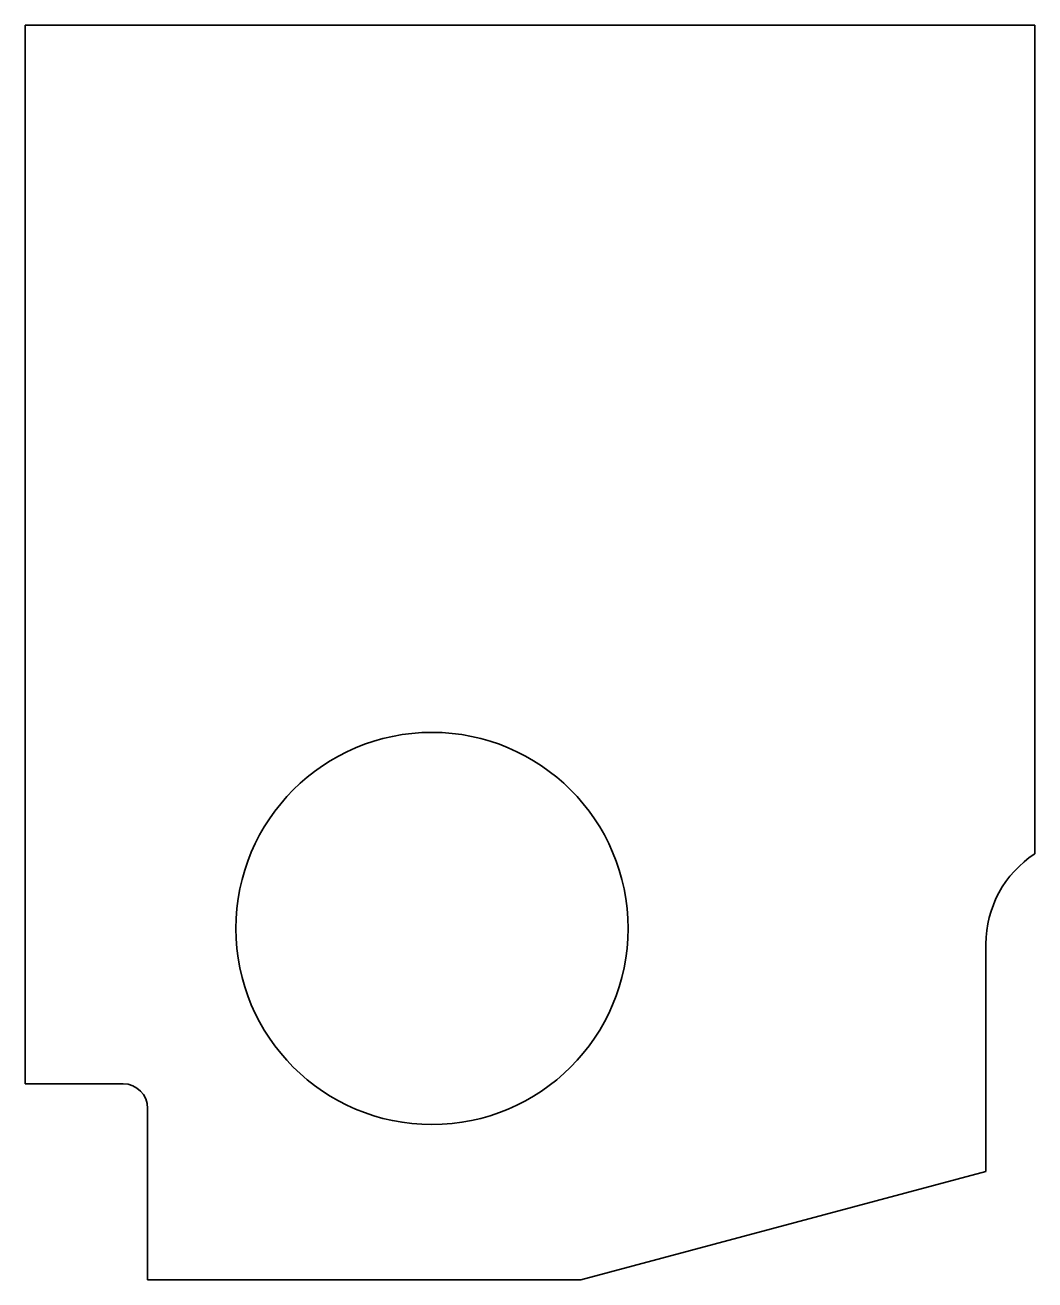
# Model space of a CAD drawing. Header units: millimetres. Extents: x -225 to -19, y -29 to 227.
import ezdxf

# ---------------------------------------------------------------- set-up
doc = ezdxf.new("R2010")
doc.units = ezdxf.units.MM

msp = doc.modelspace()

# ---------------------------------------------------------------- linework, layer by layer
at = {"color": 7, "linetype": 'Continuous', "lineweight": 35}
for p, q in [((-224.59, 227.28), (-224.59, 11.28)), ((-18.59, 227.28), (-224.59, 227.28)), ((-18.59, 58.22), (-18.59, 227.28)), ((-28.59, -6.59), (-28.59, 39.78)), ((-224.59, 11.28), (-204.59, 11.28)), ((-199.59, 6.28), (-199.59, -28.72)), ((-111.2, -28.72), (-28.59, -6.59)), ((-199.59, -28.72), (-111.2, -28.72))]:
    msp.add_line(p, q, dxfattribs=at)
msp.add_circle((-141.59, 42.98), 40, dxfattribs=at)
for centre, radius, start, end in [((-6.59, 39.78), 22, 123.0557, 180), ((-204.59, 6.28), 5, 0, 90)]:
    msp.add_arc(centre, radius, start, end, dxfattribs=at)

doc.saveas('drawing.dxf')
